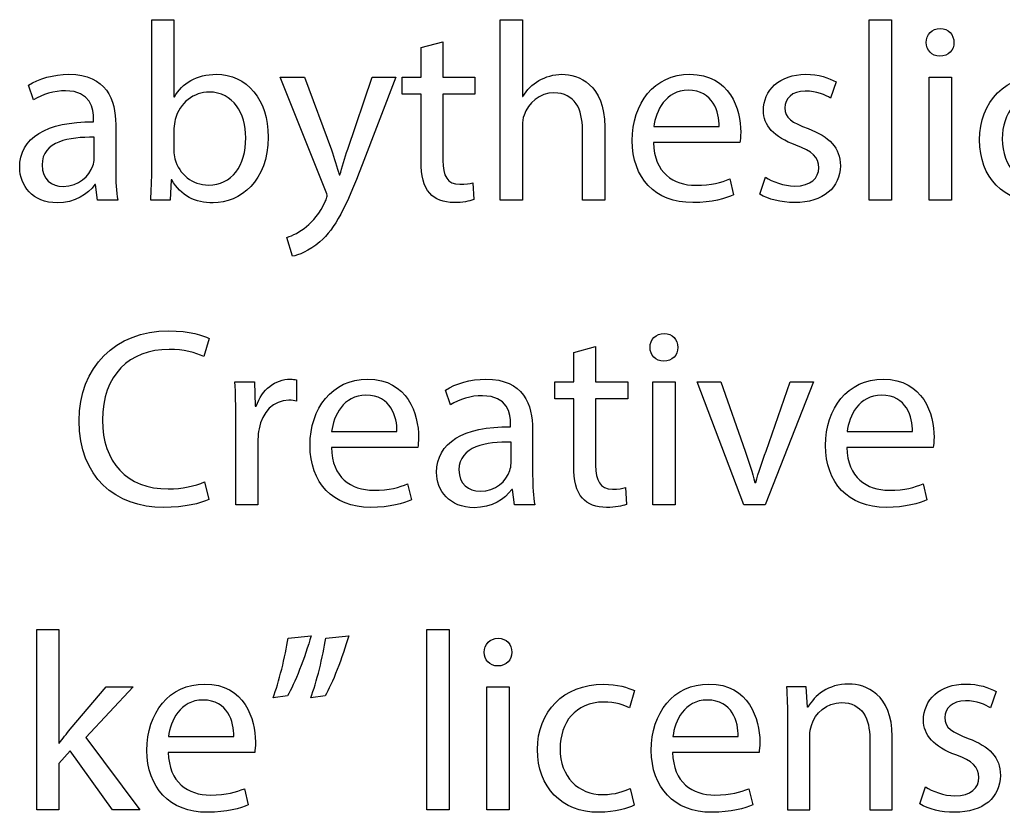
# Model space of a CAD drawing. Header units: millimetres. Extents: x -104 to 108, y -148 to 121.
# Drawn here: x -46.92 to -37.36, y -140.2 to -132.49 of the extents above; entities that cross this region are included whole.
import ezdxf

# ---------------------------------------------------------------- set-up
doc = ezdxf.new("R2010")
doc.units = ezdxf.units.MM
doc.header["$MEASUREMENT"] = 0
doc.layers.add('Capa 1', color=7, linetype='Continuous')

msp = doc.modelspace()

# ---------------------------------------------------------------- linework, layer by layer
at = {"layer": 'Capa 1', "color": 253}
for points, knots in [([(-45.4585, -134.2454), (-45.4585, -134.2454), (-45.4486, -134.0478), (-45.4486, -134.0478), (-45.4486, -134.0478), (-45.4486, -134.0478), (-45.4412, -134.0478), (-45.4412, -134.0478), (-45.4412, -134.0478), (-45.3523, -134.2058), (-45.214, -134.2725), (-45.0412, -134.2725), (-45.0412, -134.2725), (-44.7744, -134.2725), (-44.5053, -134.0601), (-44.5053, -133.6329), (-44.5053, -133.6329), (-44.5028, -133.2699), (-44.7127, -133.023), (-45.0091, -133.023), (-45.0091, -133.023), (-45.2017, -133.023), (-45.34, -133.1094), (-45.4165, -133.2428), (-45.4165, -133.2428), (-45.4165, -133.2428), (-45.4215, -133.2427), (-45.4215, -133.2427), (-45.4215, -133.2427), (-45.4215, -133.2427), (-45.4215, -132.492), (-45.4215, -132.492), (-45.4215, -132.492), (-45.4215, -132.492), (-45.6363, -132.492), (-45.6363, -132.492), (-45.6363, -132.492), (-45.6363, -132.492), (-45.6363, -133.9367), (-45.6363, -133.9367), (-45.6363, -133.9367), (-45.6363, -134.0428), (-45.6413, -134.1639), (-45.6462, -134.2454), (-45.6462, -134.2454), (-45.6462, -134.2454), (-45.4585, -134.2454), (-45.4585, -134.2454)], [0, 0, 0, 0, 0.076923, 0.076923, 0.076923, 0.076923, 0.153846, 0.153846, 0.153846, 0.153846, 0.230769, 0.230769, 0.230769, 0.230769, 0.307692, 0.307692, 0.307692, 0.307692, 0.384615, 0.384615, 0.384615, 0.384615, 0.461538, 0.461538, 0.461538, 0.461538, 0.538462, 0.538462, 0.538462, 0.538462, 0.615385, 0.615385, 0.615385, 0.615385, 0.692308, 0.692308, 0.692308, 0.692308, 0.769231, 0.769231, 0.769231, 0.769231, 0.846154, 0.846154, 0.846154, 0.846154, 1, 1, 1, 1]), ([(-42.2508, -134.2454), (-42.2508, -134.2454), (-42.0334, -134.2454), (-42.0334, -134.2454), (-42.0334, -134.2454), (-42.0334, -134.2454), (-42.0334, -133.5243), (-42.0334, -133.5243), (-42.0334, -133.5243), (-42.0334, -133.4823), (-42.031, -133.4502), (-42.0187, -133.4206), (-42.0187, -133.4206), (-41.9791, -133.302), (-41.868, -133.2032), (-41.7273, -133.2032), (-41.7273, -133.2032), (-41.5223, -133.2032), (-41.4507, -133.3662), (-41.4507, -133.5588), (-41.4507, -133.5588), (-41.4507, -133.5588), (-41.4507, -134.2454), (-41.4507, -134.2454), (-41.4507, -134.2454), (-41.4507, -134.2454), (-41.2333, -134.2454), (-41.2333, -134.2454), (-41.2333, -134.2454), (-41.2333, -134.2454), (-41.2333, -133.5342), (-41.2333, -133.5342), (-41.2333, -133.5342), (-41.2333, -133.1217), (-41.4902, -133.023), (-41.6507, -133.023), (-41.6507, -133.023), (-41.7322, -133.023), (-41.8087, -133.0477), (-41.873, -133.0847), (-41.873, -133.0847), (-41.9396, -133.1217), (-41.994, -133.1761), (-42.0285, -133.2378), (-42.0285, -133.2378), (-42.0285, -133.2378), (-42.0334, -133.2378), (-42.0334, -133.2378), (-42.0334, -133.2378), (-42.0334, -133.2378), (-42.0334, -132.492), (-42.0334, -132.492), (-42.0334, -132.492), (-42.0334, -132.492), (-42.2508, -132.492), (-42.2508, -132.492), (-42.2508, -132.492), (-42.2508, -132.492), (-42.2508, -134.2454), (-42.2508, -134.2454)], [0, 0, 0, 0, 0.0625, 0.0625, 0.0625, 0.0625, 0.125, 0.125, 0.125, 0.125, 0.1875, 0.1875, 0.1875, 0.1875, 0.25, 0.25, 0.25, 0.25, 0.3125, 0.3125, 0.3125, 0.3125, 0.375, 0.375, 0.375, 0.375, 0.4375, 0.4375, 0.4375, 0.4375, 0.5, 0.5, 0.5, 0.5, 0.5625, 0.5625, 0.5625, 0.5625, 0.625, 0.625, 0.625, 0.625, 0.6875, 0.6875, 0.6875, 0.6875, 0.75, 0.75, 0.75, 0.75, 0.8125, 0.8125, 0.8125, 0.8125, 0.875, 0.875, 0.875, 0.875, 1, 1, 1, 1]), ([(-38.6651, -134.2454), (-38.6651, -134.2454), (-38.4478, -134.2454), (-38.4478, -134.2454), (-38.4478, -134.2454), (-38.4478, -134.2454), (-38.4478, -132.492), (-38.4478, -132.492), (-38.4478, -132.492), (-38.4478, -132.492), (-38.6651, -132.492), (-38.6651, -132.492), (-38.6651, -132.492), (-38.6651, -132.492), (-38.6651, -134.2454), (-38.6651, -134.2454)], [0, 0, 0, 0, 0.2, 0.2, 0.2, 0.2, 0.4, 0.4, 0.4, 0.4, 0.6, 0.6, 0.6, 0.6, 1, 1, 1, 1]), ([(-37.9737, -132.5785), (-38.0527, -132.5785), (-38.1095, -132.6377), (-38.1095, -132.7143), (-38.1095, -132.7143), (-38.1095, -132.7884), (-38.0552, -132.8476), (-37.9786, -132.8476), (-37.9786, -132.8476), (-37.8922, -132.8476), (-37.8379, -132.7884), (-37.8403, -132.7143), (-37.8403, -132.7143), (-37.8403, -132.6377), (-37.8922, -132.5785), (-37.9737, -132.5785)], [0, 0, 0, 0, 0.2, 0.2, 0.2, 0.2, 0.4, 0.4, 0.4, 0.4, 0.6, 0.6, 0.6, 0.6, 1, 1, 1, 1]), ([(-43.0187, -132.7637), (-43.0187, -132.7637), (-43.0187, -133.0501), (-43.0187, -133.0501), (-43.0187, -133.0501), (-43.0187, -133.0501), (-43.204, -133.0501), (-43.204, -133.0501), (-43.204, -133.0501), (-43.204, -133.0501), (-43.204, -133.2156), (-43.204, -133.2156), (-43.204, -133.2156), (-43.204, -133.2156), (-43.0187, -133.2156), (-43.0187, -133.2156), (-43.0187, -133.2156), (-43.0187, -133.2156), (-43.0187, -133.8675), (-43.0187, -133.8675), (-43.0187, -133.8675), (-43.0187, -134.0083), (-42.9965, -134.1145), (-42.9348, -134.1787), (-42.9348, -134.1787), (-42.8829, -134.2379), (-42.8014, -134.27), (-42.7002, -134.27), (-42.7002, -134.27), (-42.6162, -134.27), (-42.5496, -134.2577), (-42.5076, -134.2404), (-42.5076, -134.2404), (-42.5076, -134.2404), (-42.5174, -134.0774), (-42.5174, -134.0774), (-42.5174, -134.0774), (-42.5446, -134.0848), (-42.5866, -134.0922), (-42.6434, -134.0922), (-42.6434, -134.0922), (-42.7644, -134.0922), (-42.8064, -134.0083), (-42.8064, -133.8601), (-42.8064, -133.8601), (-42.8064, -133.8601), (-42.8063, -133.2156), (-42.8063, -133.2156), (-42.8063, -133.2156), (-42.8063, -133.2156), (-42.4952, -133.2156), (-42.4952, -133.2156), (-42.4952, -133.2156), (-42.4952, -133.2156), (-42.4952, -133.0501), (-42.4952, -133.0501), (-42.4952, -133.0501), (-42.4952, -133.0501), (-42.8063, -133.0501), (-42.8063, -133.0501), (-42.8063, -133.0501), (-42.8063, -133.0501), (-42.8063, -132.7069), (-42.8063, -132.7069), (-42.8063, -132.7069), (-42.8063, -132.7069), (-43.0187, -132.7637), (-43.0187, -132.7637)], [0, 0, 0, 0, 0.055556, 0.055556, 0.055556, 0.055556, 0.111111, 0.111111, 0.111111, 0.111111, 0.166667, 0.166667, 0.166667, 0.166667, 0.222222, 0.222222, 0.222222, 0.222222, 0.277778, 0.277778, 0.277778, 0.277778, 0.333333, 0.333333, 0.333333, 0.333333, 0.388889, 0.388889, 0.388889, 0.388889, 0.444444, 0.444444, 0.444444, 0.444444, 0.5, 0.5, 0.5, 0.5, 0.555556, 0.555556, 0.555556, 0.555556, 0.611111, 0.611111, 0.611111, 0.611111, 0.666667, 0.666667, 0.666667, 0.666667, 0.722222, 0.722222, 0.722222, 0.722222, 0.777778, 0.777778, 0.777778, 0.777778, 0.833333, 0.833333, 0.833333, 0.833333, 0.888889, 0.888889, 0.888889, 0.888889, 1, 1, 1, 1]), ([(-45.9672, -134.2454), (-45.982, -134.1639), (-45.987, -134.0626), (-45.987, -133.9589), (-45.987, -133.9589), (-45.987, -133.9589), (-45.9869, -133.5119), (-45.9869, -133.5119), (-45.9869, -133.5119), (-45.9869, -133.2724), (-46.0759, -133.023), (-46.4414, -133.023), (-46.4414, -133.023), (-46.592, -133.023), (-46.7352, -133.065), (-46.834, -133.1292), (-46.834, -133.1292), (-46.834, -133.1292), (-46.7846, -133.2724), (-46.7846, -133.2724), (-46.7846, -133.2724), (-46.7006, -133.2181), (-46.5846, -133.1835), (-46.4735, -133.1835), (-46.4735, -133.1835), (-46.229, -133.1835), (-46.2018, -133.3613), (-46.2018, -133.4601), (-46.2018, -133.4601), (-46.2018, -133.4601), (-46.2018, -133.4848), (-46.2018, -133.4848), (-46.2018, -133.4848), (-46.6636, -133.4823), (-46.9204, -133.6403), (-46.9204, -133.9293), (-46.9204, -133.9293), (-46.9204, -134.1021), (-46.797, -134.2725), (-46.555, -134.2725), (-46.555, -134.2725), (-46.3846, -134.2725), (-46.2562, -134.1885), (-46.1895, -134.0947), (-46.1895, -134.0947), (-46.1895, -134.0947), (-46.1821, -134.0947), (-46.1821, -134.0947), (-46.1821, -134.0947), (-46.1821, -134.0947), (-46.1647, -134.2454), (-46.1647, -134.2454), (-46.1647, -134.2454), (-46.1647, -134.2454), (-45.9672, -134.2454), (-45.9672, -134.2454)], [0, 0, 0, 0, 0.066667, 0.066667, 0.066667, 0.066667, 0.133333, 0.133333, 0.133333, 0.133333, 0.2, 0.2, 0.2, 0.2, 0.266667, 0.266667, 0.266667, 0.266667, 0.333333, 0.333333, 0.333333, 0.333333, 0.4, 0.4, 0.4, 0.4, 0.466667, 0.466667, 0.466667, 0.466667, 0.533333, 0.533333, 0.533333, 0.533333, 0.6, 0.6, 0.6, 0.6, 0.666667, 0.666667, 0.666667, 0.666667, 0.733333, 0.733333, 0.733333, 0.733333, 0.8, 0.8, 0.8, 0.8, 0.866667, 0.866667, 0.866667, 0.866667, 1, 1, 1, 1]), ([(-44.3893, -133.0501), (-44.3893, -133.0501), (-43.9472, -134.1515), (-43.9472, -134.1515), (-43.9472, -134.1515), (-43.9373, -134.1787), (-43.9324, -134.196), (-43.9324, -134.2083), (-43.9324, -134.2083), (-43.9324, -134.2206), (-43.9398, -134.2379), (-43.9497, -134.2602), (-43.9497, -134.2602), (-43.9991, -134.3713), (-44.0732, -134.4552), (-44.1325, -134.5022), (-44.1325, -134.5022), (-44.1966, -134.5565), (-44.2683, -134.5911), (-44.3226, -134.6084), (-44.3226, -134.6084), (-44.3226, -134.6084), (-44.2682, -134.7911), (-44.2682, -134.7911), (-44.2682, -134.7911), (-44.2139, -134.7812), (-44.1078, -134.7442), (-44.0016, -134.6503), (-44.0016, -134.6503), (-43.8534, -134.5219), (-43.7472, -134.312), (-43.5916, -133.9021), (-43.5916, -133.9021), (-43.5916, -133.9021), (-43.2657, -133.0501), (-43.2657, -133.0501), (-43.2657, -133.0501), (-43.2657, -133.0501), (-43.4953, -133.0501), (-43.4953, -133.0501), (-43.4953, -133.0501), (-43.4953, -133.0501), (-43.7324, -133.7515), (-43.7324, -133.7515), (-43.7324, -133.7515), (-43.762, -133.8379), (-43.7867, -133.9293), (-43.809, -134.0009), (-43.809, -134.0009), (-43.809, -134.0009), (-43.8139, -134.0009), (-43.8139, -134.0009), (-43.8139, -134.0009), (-43.8337, -133.9293), (-43.8633, -133.8354), (-43.8904, -133.7564), (-43.8904, -133.7564), (-43.8904, -133.7564), (-44.1522, -133.0501), (-44.1522, -133.0501), (-44.1522, -133.0501), (-44.1522, -133.0501), (-44.3893, -133.0501), (-44.3893, -133.0501)], [0, 0, 0, 0, 0.058824, 0.058824, 0.058824, 0.058824, 0.117647, 0.117647, 0.117647, 0.117647, 0.176471, 0.176471, 0.176471, 0.176471, 0.235294, 0.235294, 0.235294, 0.235294, 0.294118, 0.294118, 0.294118, 0.294118, 0.352941, 0.352941, 0.352941, 0.352941, 0.411765, 0.411765, 0.411765, 0.411765, 0.470588, 0.470588, 0.470588, 0.470588, 0.529412, 0.529412, 0.529412, 0.529412, 0.588235, 0.588235, 0.588235, 0.588235, 0.647059, 0.647059, 0.647059, 0.647059, 0.705882, 0.705882, 0.705882, 0.705882, 0.764706, 0.764706, 0.764706, 0.764706, 0.823529, 0.823529, 0.823529, 0.823529, 0.882353, 0.882353, 0.882353, 0.882353, 1, 1, 1, 1]), ([(-39.9197, -133.6872), (-39.9172, -133.665), (-39.9123, -133.6305), (-39.9123, -133.586), (-39.9123, -133.586), (-39.9123, -133.3662), (-40.016, -133.023), (-40.4062, -133.023), (-40.4062, -133.023), (-40.7543, -133.023), (-40.9668, -133.307), (-40.9668, -133.6675), (-40.9668, -133.6675), (-40.9667, -134.028), (-40.747, -134.27), (-40.379, -134.27), (-40.379, -134.27), (-40.1889, -134.27), (-40.058, -134.2305), (-39.9814, -134.196), (-39.9814, -134.196), (-39.9814, -134.196), (-40.0184, -134.0404), (-40.0184, -134.0404), (-40.0184, -134.0404), (-40.1, -134.075), (-40.1938, -134.1021), (-40.3494, -134.1021), (-40.3494, -134.1021), (-40.5667, -134.1021), (-40.7544, -133.9811), (-40.7593, -133.6873), (-40.7593, -133.6873), (-40.7593, -133.6873), (-39.9197, -133.6872), (-39.9197, -133.6872)], [0, 0, 0, 0, 0.1, 0.1, 0.1, 0.1, 0.2, 0.2, 0.2, 0.2, 0.3, 0.3, 0.3, 0.3, 0.4, 0.4, 0.4, 0.4, 0.5, 0.5, 0.5, 0.5, 0.6, 0.6, 0.6, 0.6, 0.7, 0.7, 0.7, 0.7, 0.8, 0.8, 0.8, 0.8, 1, 1, 1, 1]), ([(-39.7269, -134.1885), (-39.643, -134.2379), (-39.522, -134.27), (-39.3911, -134.27), (-39.3911, -134.27), (-39.1071, -134.27), (-38.9442, -134.1219), (-38.9442, -133.912), (-38.9442, -133.912), (-38.9442, -133.7342), (-39.0503, -133.6305), (-39.2578, -133.5514), (-39.2578, -133.5514), (-39.4133, -133.4922), (-39.485, -133.4477), (-39.485, -133.3489), (-39.485, -133.3489), (-39.4849, -133.26), (-39.4134, -133.186), (-39.2849, -133.186), (-39.2849, -133.186), (-39.1738, -133.186), (-39.0874, -133.2255), (-39.0405, -133.2551), (-39.0405, -133.2551), (-39.0405, -133.2551), (-38.9861, -133.0971), (-38.9861, -133.0971), (-38.9861, -133.0971), (-39.0528, -133.0575), (-39.159, -133.023), (-39.28, -133.023), (-39.28, -133.023), (-39.5368, -133.023), (-39.6924, -133.181), (-39.6924, -133.3736), (-39.6924, -133.3736), (-39.6924, -133.5169), (-39.5912, -133.6354), (-39.3763, -133.712), (-39.3763, -133.712), (-39.2158, -133.7712), (-39.1541, -133.828), (-39.1541, -133.9317), (-39.1541, -133.9317), (-39.1541, -134.0305), (-39.2281, -134.1095), (-39.3862, -134.1095), (-39.3862, -134.1095), (-39.4948, -134.1095), (-39.6084, -134.0651), (-39.6726, -134.0231), (-39.6726, -134.0231), (-39.6726, -134.0231), (-39.7269, -134.1885), (-39.7269, -134.1885)], [0, 0, 0, 0, 0.066667, 0.066667, 0.066667, 0.066667, 0.133333, 0.133333, 0.133333, 0.133333, 0.2, 0.2, 0.2, 0.2, 0.266667, 0.266667, 0.266667, 0.266667, 0.333333, 0.333333, 0.333333, 0.333333, 0.4, 0.4, 0.4, 0.4, 0.466667, 0.466667, 0.466667, 0.466667, 0.533333, 0.533333, 0.533333, 0.533333, 0.6, 0.6, 0.6, 0.6, 0.666667, 0.666667, 0.666667, 0.666667, 0.733333, 0.733333, 0.733333, 0.733333, 0.8, 0.8, 0.8, 0.8, 0.866667, 0.866667, 0.866667, 0.866667, 1, 1, 1, 1]), ([(-37.865, -134.2454), (-37.865, -134.2454), (-37.865, -133.0501), (-37.865, -133.0501), (-37.865, -133.0501), (-37.865, -133.0501), (-38.0823, -133.0501), (-38.0823, -133.0501), (-38.0823, -133.0501), (-38.0823, -133.0501), (-38.0823, -134.2454), (-38.0823, -134.2454), (-38.0823, -134.2454), (-38.0823, -134.2454), (-37.865, -134.2454), (-37.865, -134.2454)], [0, 0, 0, 0, 0.2, 0.2, 0.2, 0.2, 0.4, 0.4, 0.4, 0.4, 0.6, 0.6, 0.6, 0.6, 1, 1, 1, 1]), ([(-36.6897, -134.0379), (-36.7514, -134.0651), (-36.8329, -134.0972), (-36.9564, -134.0972), (-36.9564, -134.0972), (-37.1934, -134.0972), (-37.3713, -133.9268), (-37.3713, -133.6502), (-37.3713, -133.6502), (-37.3712, -133.4008), (-37.2231, -133.1983), (-36.949, -133.1983), (-36.949, -133.1983), (-36.8304, -133.1983), (-36.749, -133.2255), (-36.6971, -133.2551), (-36.6971, -133.2551), (-36.6971, -133.2551), (-36.6477, -133.0872), (-36.6477, -133.0872), (-36.6477, -133.0872), (-36.707, -133.0575), (-36.8206, -133.0254), (-36.949, -133.0254), (-36.949, -133.0254), (-37.3391, -133.0254), (-37.591, -133.2921), (-37.591, -133.6601), (-37.591, -133.6601), (-37.591, -134.0256), (-37.3564, -134.27), (-36.9959, -134.27), (-36.9959, -134.27), (-36.8354, -134.27), (-36.7094, -134.2305), (-36.6526, -134.2009), (-36.6526, -134.2009), (-36.6526, -134.2009), (-36.6897, -134.0379), (-36.6897, -134.0379)], [0, 0, 0, 0, 0.090909, 0.090909, 0.090909, 0.090909, 0.181818, 0.181818, 0.181818, 0.181818, 0.272727, 0.272727, 0.272727, 0.272727, 0.363636, 0.363636, 0.363636, 0.363636, 0.454545, 0.454545, 0.454545, 0.454545, 0.545455, 0.545455, 0.545455, 0.545455, 0.636364, 0.636364, 0.636364, 0.636364, 0.727273, 0.727273, 0.727273, 0.727273, 0.818182, 0.818182, 0.818182, 0.818182, 1, 1, 1, 1]), ([(-45.4215, -133.5514), (-45.4215, -133.5169), (-45.4141, -133.4872), (-45.4091, -133.4625), (-45.4091, -133.4625), (-45.3646, -133.2971), (-45.2264, -133.1958), (-45.0782, -133.1958), (-45.0782, -133.1958), (-44.8461, -133.1958), (-44.7226, -133.4008), (-44.7226, -133.6403), (-44.7226, -133.6403), (-44.7226, -133.9144), (-44.8584, -134.0996), (-45.0856, -134.0996), (-45.0856, -134.0996), (-45.2437, -134.0996), (-45.3696, -133.9959), (-45.4116, -133.8453), (-45.4116, -133.8453), (-45.4165, -133.8206), (-45.4215, -133.7934), (-45.4215, -133.7663), (-45.4215, -133.7663), (-45.4215, -133.7663), (-45.4215, -133.5514), (-45.4215, -133.5514)], [0, 0, 0, 0, 0.125, 0.125, 0.125, 0.125, 0.25, 0.25, 0.25, 0.25, 0.375, 0.375, 0.375, 0.375, 0.5, 0.5, 0.5, 0.5, 0.625, 0.625, 0.625, 0.625, 0.75, 0.75, 0.75, 0.75, 1, 1, 1, 1]), ([(-40.7568, -133.5317), (-40.7395, -133.381), (-40.6432, -133.1786), (-40.4235, -133.1786), (-40.4235, -133.1786), (-40.179, -133.1786), (-40.1197, -133.3934), (-40.1222, -133.5317), (-40.1222, -133.5317), (-40.1222, -133.5317), (-40.7568, -133.5317), (-40.7568, -133.5317)], [0, 0, 0, 0, 0.25, 0.25, 0.25, 0.25, 0.5, 0.5, 0.5, 0.5, 1, 1, 1, 1]), ([(-46.1968, -133.8428), (-46.1968, -133.865), (-46.2018, -133.8898), (-46.2092, -133.912), (-46.2092, -133.912), (-46.2438, -134.0132), (-46.3426, -134.112), (-46.4982, -134.112), (-46.4982, -134.112), (-46.6092, -134.112), (-46.7031, -134.0453), (-46.7031, -133.9046), (-46.7031, -133.9046), (-46.7031, -133.6724), (-46.434, -133.6305), (-46.1969, -133.6354), (-46.1969, -133.6354), (-46.1969, -133.6354), (-46.1968, -133.8428), (-46.1968, -133.8428)], [0, 0, 0, 0, 0.166667, 0.166667, 0.166667, 0.166667, 0.333333, 0.333333, 0.333333, 0.333333, 0.5, 0.5, 0.5, 0.5, 0.666667, 0.666667, 0.666667, 0.666667, 1, 1, 1, 1]), ([(-45.1252, -136.984), (-45.2116, -137.026), (-45.345, -137.0531), (-45.4759, -137.0531), (-45.4759, -137.0531), (-45.8808, -137.0531), (-46.1155, -136.7914), (-46.1155, -136.3839), (-46.1155, -136.3839), (-46.1154, -135.9468), (-45.8562, -135.6974), (-45.466, -135.6974), (-45.466, -135.6974), (-45.3277, -135.6974), (-45.2116, -135.727), (-45.1302, -135.7665), (-45.1302, -135.7665), (-45.1302, -135.7665), (-45.0783, -135.5912), (-45.0783, -135.5912), (-45.0783, -135.5912), (-45.1351, -135.5616), (-45.266, -135.5171), (-45.4734, -135.5171), (-45.4734, -135.5171), (-45.9895, -135.5171), (-46.3426, -135.8703), (-46.3426, -136.3913), (-46.3426, -136.3913), (-46.3426, -136.9371), (-45.9895, -137.2334), (-45.5203, -137.2334), (-45.5203, -137.2334), (-45.3178, -137.2334), (-45.1598, -137.1939), (-45.0808, -137.1544), (-45.0808, -137.1544), (-45.0808, -137.1544), (-45.1252, -136.984), (-45.1252, -136.984)], [0, 0, 0, 0, 0.090909, 0.090909, 0.090909, 0.090909, 0.181818, 0.181818, 0.181818, 0.181818, 0.272727, 0.272727, 0.272727, 0.272727, 0.363636, 0.363636, 0.363636, 0.363636, 0.454545, 0.454545, 0.454545, 0.454545, 0.545455, 0.545455, 0.545455, 0.545455, 0.636364, 0.636364, 0.636364, 0.636364, 0.727273, 0.727273, 0.727273, 0.727273, 0.818182, 0.818182, 0.818182, 0.818182, 1, 1, 1, 1]), ([(-40.6579, -135.5418), (-40.7369, -135.5418), (-40.7937, -135.6011), (-40.7937, -135.6776), (-40.7937, -135.6776), (-40.7937, -135.7517), (-40.7394, -135.811), (-40.6628, -135.811), (-40.6628, -135.811), (-40.5764, -135.811), (-40.5221, -135.7517), (-40.5246, -135.6776), (-40.5246, -135.6776), (-40.5246, -135.6011), (-40.5764, -135.5418), (-40.6579, -135.5418)], [0, 0, 0, 0, 0.2, 0.2, 0.2, 0.2, 0.4, 0.4, 0.4, 0.4, 0.6, 0.6, 0.6, 0.6, 1, 1, 1, 1]), ([(-41.5347, -135.727), (-41.5347, -135.727), (-41.5347, -136.0135), (-41.5347, -136.0135), (-41.5347, -136.0135), (-41.5347, -136.0135), (-41.7199, -136.0135), (-41.7199, -136.0135), (-41.7199, -136.0135), (-41.7199, -136.0135), (-41.7199, -136.1789), (-41.7199, -136.1789), (-41.7199, -136.1789), (-41.7199, -136.1789), (-41.5347, -136.1789), (-41.5347, -136.1789), (-41.5347, -136.1789), (-41.5347, -136.1789), (-41.5347, -136.8309), (-41.5347, -136.8309), (-41.5347, -136.8309), (-41.5347, -136.9716), (-41.5125, -137.0778), (-41.4508, -137.142), (-41.4508, -137.142), (-41.3989, -137.2013), (-41.3174, -137.2334), (-41.2162, -137.2334), (-41.2162, -137.2334), (-41.1322, -137.2334), (-41.0655, -137.221), (-41.0236, -137.2038), (-41.0236, -137.2038), (-41.0236, -137.2038), (-41.0334, -137.0408), (-41.0334, -137.0408), (-41.0334, -137.0408), (-41.0606, -137.0482), (-41.1026, -137.0556), (-41.1594, -137.0556), (-41.1594, -137.0556), (-41.2804, -137.0556), (-41.3224, -136.9716), (-41.3224, -136.8235), (-41.3224, -136.8235), (-41.3224, -136.8235), (-41.3223, -136.1789), (-41.3223, -136.1789), (-41.3223, -136.1789), (-41.3223, -136.1789), (-41.0112, -136.1789), (-41.0112, -136.1789), (-41.0112, -136.1789), (-41.0112, -136.1789), (-41.0112, -136.0135), (-41.0112, -136.0135), (-41.0112, -136.0135), (-41.0112, -136.0135), (-41.3223, -136.0135), (-41.3223, -136.0135), (-41.3223, -136.0135), (-41.3223, -136.0135), (-41.3223, -135.6702), (-41.3223, -135.6702), (-41.3223, -135.6702), (-41.3223, -135.6702), (-41.5347, -135.727), (-41.5347, -135.727)], [0, 0, 0, 0, 0.055556, 0.055556, 0.055556, 0.055556, 0.111111, 0.111111, 0.111111, 0.111111, 0.166667, 0.166667, 0.166667, 0.166667, 0.222222, 0.222222, 0.222222, 0.222222, 0.277778, 0.277778, 0.277778, 0.277778, 0.333333, 0.333333, 0.333333, 0.333333, 0.388889, 0.388889, 0.388889, 0.388889, 0.444444, 0.444444, 0.444444, 0.444444, 0.5, 0.5, 0.5, 0.5, 0.555556, 0.555556, 0.555556, 0.555556, 0.611111, 0.611111, 0.611111, 0.611111, 0.666667, 0.666667, 0.666667, 0.666667, 0.722222, 0.722222, 0.722222, 0.722222, 0.777778, 0.777778, 0.777778, 0.777778, 0.833333, 0.833333, 0.833333, 0.833333, 0.888889, 0.888889, 0.888889, 0.888889, 1, 1, 1, 1]), ([(-44.8189, -137.2087), (-44.8189, -137.2087), (-44.6041, -137.2087), (-44.6041, -137.2087), (-44.6041, -137.2087), (-44.6041, -137.2087), (-44.6041, -136.5716), (-44.6041, -136.5716), (-44.6041, -136.5716), (-44.6041, -136.5345), (-44.5992, -136.5), (-44.5942, -136.4703), (-44.5942, -136.4703), (-44.5646, -136.3073), (-44.4559, -136.1913), (-44.3028, -136.1913), (-44.3028, -136.1913), (-44.2732, -136.1913), (-44.251, -136.1937), (-44.2288, -136.1987), (-44.2288, -136.1987), (-44.2288, -136.1987), (-44.2287, -135.9937), (-44.2287, -135.9937), (-44.2287, -135.9937), (-44.2485, -135.9888), (-44.2658, -135.9863), (-44.2905, -135.9863), (-44.2905, -135.9863), (-44.4362, -135.9863), (-44.5671, -136.0876), (-44.6214, -136.2481), (-44.6214, -136.2481), (-44.6214, -136.2481), (-44.6313, -136.2481), (-44.6313, -136.2481), (-44.6313, -136.2481), (-44.6313, -136.2481), (-44.6387, -136.0135), (-44.6387, -136.0135), (-44.6387, -136.0135), (-44.6387, -136.0135), (-44.8288, -136.0135), (-44.8288, -136.0135), (-44.8288, -136.0135), (-44.8214, -136.1246), (-44.819, -136.2456), (-44.819, -136.3864), (-44.819, -136.3864), (-44.819, -136.3864), (-44.8189, -137.2087), (-44.8189, -137.2087)], [0, 0, 0, 0, 0.071429, 0.071429, 0.071429, 0.071429, 0.142857, 0.142857, 0.142857, 0.142857, 0.214286, 0.214286, 0.214286, 0.214286, 0.285714, 0.285714, 0.285714, 0.285714, 0.357143, 0.357143, 0.357143, 0.357143, 0.428571, 0.428571, 0.428571, 0.428571, 0.5, 0.5, 0.5, 0.5, 0.571429, 0.571429, 0.571429, 0.571429, 0.642857, 0.642857, 0.642857, 0.642857, 0.714286, 0.714286, 0.714286, 0.714286, 0.785714, 0.785714, 0.785714, 0.785714, 0.857143, 0.857143, 0.857143, 0.857143, 1, 1, 1, 1]), ([(-43.0509, -136.6506), (-43.0484, -136.6284), (-43.0435, -136.5938), (-43.0435, -136.5493), (-43.0435, -136.5493), (-43.0435, -136.3296), (-43.1473, -135.9863), (-43.5374, -135.9863), (-43.5374, -135.9863), (-43.8856, -135.9863), (-44.098, -136.2703), (-44.098, -136.6308), (-44.098, -136.6308), (-44.098, -136.9914), (-43.8782, -137.2334), (-43.5103, -137.2334), (-43.5103, -137.2334), (-43.3201, -137.2334), (-43.1892, -137.1939), (-43.1127, -137.1593), (-43.1127, -137.1593), (-43.1127, -137.1593), (-43.1497, -137.0037), (-43.1497, -137.0037), (-43.1497, -137.0037), (-43.2312, -137.0383), (-43.3251, -137.0655), (-43.4806, -137.0655), (-43.4806, -137.0655), (-43.6979, -137.0655), (-43.8856, -136.9445), (-43.8906, -136.6506), (-43.8906, -136.6506), (-43.8906, -136.6506), (-43.0509, -136.6506), (-43.0509, -136.6506)], [0, 0, 0, 0, 0.1, 0.1, 0.1, 0.1, 0.2, 0.2, 0.2, 0.2, 0.3, 0.3, 0.3, 0.3, 0.4, 0.4, 0.4, 0.4, 0.5, 0.5, 0.5, 0.5, 0.6, 0.6, 0.6, 0.6, 0.7, 0.7, 0.7, 0.7, 0.8, 0.8, 0.8, 0.8, 1, 1, 1, 1]), ([(-41.9149, -137.2087), (-41.9297, -137.1272), (-41.9346, -137.026), (-41.9346, -136.9222), (-41.9346, -136.9222), (-41.9346, -136.9222), (-41.9346, -136.4753), (-41.9346, -136.4753), (-41.9346, -136.4753), (-41.9346, -136.2357), (-42.0235, -135.9863), (-42.389, -135.9863), (-42.389, -135.9863), (-42.5396, -135.9863), (-42.6829, -136.0283), (-42.7817, -136.0925), (-42.7817, -136.0925), (-42.7817, -136.0925), (-42.7323, -136.2357), (-42.7323, -136.2357), (-42.7323, -136.2357), (-42.6483, -136.1814), (-42.5323, -136.1468), (-42.4211, -136.1468), (-42.4211, -136.1468), (-42.1767, -136.1468), (-42.1495, -136.3246), (-42.1495, -136.4234), (-42.1495, -136.4234), (-42.1495, -136.4234), (-42.1495, -136.4481), (-42.1495, -136.4481), (-42.1495, -136.4481), (-42.6112, -136.4456), (-42.8681, -136.6037), (-42.8681, -136.8926), (-42.8681, -136.8926), (-42.8681, -137.0655), (-42.7446, -137.2359), (-42.5026, -137.2359), (-42.5026, -137.2359), (-42.3322, -137.2359), (-42.2038, -137.1519), (-42.1371, -137.0581), (-42.1371, -137.0581), (-42.1371, -137.0581), (-42.1297, -137.0581), (-42.1297, -137.0581), (-42.1297, -137.0581), (-42.1297, -137.0581), (-42.1124, -137.2087), (-42.1124, -137.2087), (-42.1124, -137.2087), (-42.1124, -137.2087), (-41.9149, -137.2087), (-41.9149, -137.2087)], [0, 0, 0, 0, 0.066667, 0.066667, 0.066667, 0.066667, 0.133333, 0.133333, 0.133333, 0.133333, 0.2, 0.2, 0.2, 0.2, 0.266667, 0.266667, 0.266667, 0.266667, 0.333333, 0.333333, 0.333333, 0.333333, 0.4, 0.4, 0.4, 0.4, 0.466667, 0.466667, 0.466667, 0.466667, 0.533333, 0.533333, 0.533333, 0.533333, 0.6, 0.6, 0.6, 0.6, 0.666667, 0.666667, 0.666667, 0.666667, 0.733333, 0.733333, 0.733333, 0.733333, 0.8, 0.8, 0.8, 0.8, 0.866667, 0.866667, 0.866667, 0.866667, 1, 1, 1, 1]), ([(-40.5492, -137.2087), (-40.5492, -137.2087), (-40.5492, -136.0135), (-40.5492, -136.0135), (-40.5492, -136.0135), (-40.5492, -136.0135), (-40.7666, -136.0135), (-40.7666, -136.0135), (-40.7666, -136.0135), (-40.7666, -136.0135), (-40.7666, -137.2087), (-40.7666, -137.2087), (-40.7666, -137.2087), (-40.7666, -137.2087), (-40.5492, -137.2087), (-40.5492, -137.2087)], [0, 0, 0, 0, 0.2, 0.2, 0.2, 0.2, 0.4, 0.4, 0.4, 0.4, 0.6, 0.6, 0.6, 0.6, 1, 1, 1, 1]), ([(-40.3369, -136.0135), (-40.3369, -136.0135), (-39.8826, -137.2087), (-39.8826, -137.2087), (-39.8826, -137.2087), (-39.8826, -137.2087), (-39.6751, -137.2087), (-39.6751, -137.2087), (-39.6751, -137.2087), (-39.6751, -137.2087), (-39.2059, -136.0135), (-39.2059, -136.0135), (-39.2059, -136.0135), (-39.2059, -136.0135), (-39.4332, -136.0135), (-39.4332, -136.0135), (-39.4332, -136.0135), (-39.4332, -136.0135), (-39.6653, -136.6852), (-39.6653, -136.6852), (-39.6653, -136.6852), (-39.7048, -136.7938), (-39.7394, -136.8926), (-39.7665, -136.9914), (-39.7665, -136.9914), (-39.7665, -136.9914), (-39.7739, -136.9914), (-39.7739, -136.9914), (-39.7739, -136.9914), (-39.7986, -136.8926), (-39.8307, -136.7938), (-39.8703, -136.6852), (-39.8703, -136.6852), (-39.8703, -136.6852), (-40.1048, -136.0135), (-40.1048, -136.0135), (-40.1048, -136.0135), (-40.1048, -136.0135), (-40.3369, -136.0135), (-40.3369, -136.0135)], [0, 0, 0, 0, 0.090909, 0.090909, 0.090909, 0.090909, 0.181818, 0.181818, 0.181818, 0.181818, 0.272727, 0.272727, 0.272727, 0.272727, 0.363636, 0.363636, 0.363636, 0.363636, 0.454545, 0.454545, 0.454545, 0.454545, 0.545455, 0.545455, 0.545455, 0.545455, 0.636364, 0.636364, 0.636364, 0.636364, 0.727273, 0.727273, 0.727273, 0.727273, 0.818182, 0.818182, 0.818182, 0.818182, 1, 1, 1, 1]), ([(-38.0405, -136.6506), (-38.038, -136.6284), (-38.0331, -136.5938), (-38.0331, -136.5493), (-38.0331, -136.5493), (-38.0331, -136.3296), (-38.1368, -135.9863), (-38.527, -135.9863), (-38.527, -135.9863), (-38.8751, -135.9863), (-39.0875, -136.2703), (-39.0875, -136.6308), (-39.0875, -136.6308), (-39.0875, -136.9914), (-38.8678, -137.2334), (-38.4998, -137.2334), (-38.4998, -137.2334), (-38.3096, -137.2334), (-38.1788, -137.1939), (-38.1022, -137.1593), (-38.1022, -137.1593), (-38.1022, -137.1593), (-38.1392, -137.0037), (-38.1392, -137.0037), (-38.1392, -137.0037), (-38.2207, -137.0383), (-38.3146, -137.0655), (-38.4702, -137.0655), (-38.4702, -137.0655), (-38.6875, -137.0655), (-38.8752, -136.9445), (-38.8801, -136.6506), (-38.8801, -136.6506), (-38.8801, -136.6506), (-38.0405, -136.6506), (-38.0405, -136.6506)], [0, 0, 0, 0, 0.1, 0.1, 0.1, 0.1, 0.2, 0.2, 0.2, 0.2, 0.3, 0.3, 0.3, 0.3, 0.4, 0.4, 0.4, 0.4, 0.5, 0.5, 0.5, 0.5, 0.6, 0.6, 0.6, 0.6, 0.7, 0.7, 0.7, 0.7, 0.8, 0.8, 0.8, 0.8, 1, 1, 1, 1]), ([(-43.8881, -136.495), (-43.8708, -136.3444), (-43.7745, -136.1419), (-43.5547, -136.1419), (-43.5547, -136.1419), (-43.3102, -136.1419), (-43.251, -136.3567), (-43.2534, -136.495), (-43.2534, -136.495), (-43.2534, -136.495), (-43.8881, -136.495), (-43.8881, -136.495)], [0, 0, 0, 0, 0.25, 0.25, 0.25, 0.25, 0.5, 0.5, 0.5, 0.5, 1, 1, 1, 1]), ([(-38.8776, -136.495), (-38.8603, -136.3444), (-38.764, -136.1419), (-38.5443, -136.1419), (-38.5443, -136.1419), (-38.2998, -136.1419), (-38.2405, -136.3567), (-38.243, -136.495), (-38.243, -136.495), (-38.243, -136.495), (-38.8776, -136.495), (-38.8776, -136.495)], [0, 0, 0, 0, 0.25, 0.25, 0.25, 0.25, 0.5, 0.5, 0.5, 0.5, 1, 1, 1, 1]), ([(-42.1445, -136.8062), (-42.1445, -136.8284), (-42.1495, -136.8531), (-42.1569, -136.8753), (-42.1569, -136.8753), (-42.1914, -136.9766), (-42.2902, -137.0753), (-42.4458, -137.0753), (-42.4458, -137.0753), (-42.5569, -137.0753), (-42.6508, -137.0087), (-42.6508, -136.8679), (-42.6508, -136.8679), (-42.6508, -136.6358), (-42.3816, -136.5938), (-42.1445, -136.5987), (-42.1445, -136.5987), (-42.1445, -136.5987), (-42.1445, -136.8062), (-42.1445, -136.8062)], [0, 0, 0, 0, 0.166667, 0.166667, 0.166667, 0.166667, 0.333333, 0.333333, 0.333333, 0.333333, 0.5, 0.5, 0.5, 0.5, 0.666667, 0.666667, 0.666667, 0.666667, 1, 1, 1, 1]), ([(-46.5401, -138.4187), (-46.5401, -138.4187), (-46.755, -138.4187), (-46.755, -138.4187), (-46.755, -138.4187), (-46.755, -138.4187), (-46.755, -140.172), (-46.755, -140.172), (-46.755, -140.172), (-46.755, -140.172), (-46.5401, -140.172), (-46.5401, -140.172), (-46.5401, -140.172), (-46.5401, -140.172), (-46.5401, -139.7226), (-46.5401, -139.7226), (-46.5401, -139.7226), (-46.5401, -139.7226), (-46.429, -139.5991), (-46.429, -139.5991), (-46.429, -139.5991), (-46.429, -139.5991), (-46.0166, -140.172), (-46.0166, -140.172), (-46.0166, -140.172), (-46.0166, -140.172), (-45.7524, -140.172), (-45.7524, -140.172), (-45.7524, -140.172), (-45.7524, -140.172), (-46.2784, -139.4682), (-46.2784, -139.4682), (-46.2784, -139.4682), (-46.2784, -139.4682), (-45.8166, -138.9768), (-45.8166, -138.9768), (-45.8166, -138.9768), (-45.8166, -138.9768), (-46.0784, -138.9768), (-46.0784, -138.9768), (-46.0784, -138.9768), (-46.0784, -138.9768), (-46.429, -139.3892), (-46.429, -139.3892), (-46.429, -139.3892), (-46.4636, -139.4312), (-46.5056, -139.483), (-46.5352, -139.525), (-46.5352, -139.525), (-46.5352, -139.525), (-46.5401, -139.525), (-46.5401, -139.525), (-46.5401, -139.525), (-46.5401, -139.525), (-46.5401, -138.4187), (-46.5401, -138.4187)], [0, 0, 0, 0, 0.066667, 0.066667, 0.066667, 0.066667, 0.133333, 0.133333, 0.133333, 0.133333, 0.2, 0.2, 0.2, 0.2, 0.266667, 0.266667, 0.266667, 0.266667, 0.333333, 0.333333, 0.333333, 0.333333, 0.4, 0.4, 0.4, 0.4, 0.466667, 0.466667, 0.466667, 0.466667, 0.533333, 0.533333, 0.533333, 0.533333, 0.6, 0.6, 0.6, 0.6, 0.666667, 0.666667, 0.666667, 0.666667, 0.733333, 0.733333, 0.733333, 0.733333, 0.8, 0.8, 0.8, 0.8, 0.866667, 0.866667, 0.866667, 0.866667, 1, 1, 1, 1]), ([(-42.962, -140.172), (-42.962, -140.172), (-42.7447, -140.172), (-42.7447, -140.172), (-42.7447, -140.172), (-42.7447, -140.172), (-42.7447, -138.4187), (-42.7447, -138.4187), (-42.7447, -138.4187), (-42.7447, -138.4187), (-42.962, -138.4187), (-42.962, -138.4187), (-42.962, -138.4187), (-42.962, -138.4187), (-42.962, -140.172), (-42.962, -140.172)], [0, 0, 0, 0, 0.2, 0.2, 0.2, 0.2, 0.4, 0.4, 0.4, 0.4, 0.6, 0.6, 0.6, 0.6, 1, 1, 1, 1]), ([(-44.3103, -138.5027), (-44.3375, -138.6805), (-44.4042, -138.9373), (-44.4561, -139.083), (-44.4561, -139.083), (-44.4561, -139.083), (-44.3178, -139.0657), (-44.3178, -139.0657), (-44.3178, -139.0657), (-44.2511, -138.9521), (-44.1449, -138.6879), (-44.0881, -138.4804), (-44.0881, -138.4804), (-44.0881, -138.4804), (-44.3103, -138.5027), (-44.3103, -138.5027)], [0, 0, 0, 0, 0.2, 0.2, 0.2, 0.2, 0.4, 0.4, 0.4, 0.4, 0.6, 0.6, 0.6, 0.6, 1, 1, 1, 1]), ([(-43.9449, -138.5027), (-43.9721, -138.6805), (-44.0363, -138.9373), (-44.0906, -139.083), (-44.0906, -139.083), (-44.0906, -139.083), (-43.9523, -139.0657), (-43.9523, -139.0657), (-43.9523, -139.0657), (-43.8856, -138.9521), (-43.7795, -138.6879), (-43.7227, -138.4804), (-43.7227, -138.4804), (-43.7227, -138.4804), (-43.9449, -138.5027), (-43.9449, -138.5027)], [0, 0, 0, 0, 0.2, 0.2, 0.2, 0.2, 0.4, 0.4, 0.4, 0.4, 0.6, 0.6, 0.6, 0.6, 1, 1, 1, 1]), ([(-42.2705, -138.5051), (-42.3494, -138.5051), (-42.4063, -138.5644), (-42.4063, -138.641), (-42.4063, -138.641), (-42.4062, -138.715), (-42.352, -138.7743), (-42.2754, -138.7743), (-42.2754, -138.7743), (-42.189, -138.7743), (-42.1346, -138.715), (-42.1371, -138.641), (-42.1371, -138.641), (-42.1371, -138.5644), (-42.189, -138.5051), (-42.2705, -138.5051)], [0, 0, 0, 0, 0.2, 0.2, 0.2, 0.2, 0.4, 0.4, 0.4, 0.4, 0.6, 0.6, 0.6, 0.6, 1, 1, 1, 1]), ([(-44.6363, -139.6139), (-44.6338, -139.5917), (-44.6289, -139.5571), (-44.6289, -139.5127), (-44.6289, -139.5127), (-44.6289, -139.2929), (-44.7326, -138.9496), (-45.1228, -138.9496), (-45.1228, -138.9496), (-45.471, -138.9496), (-45.6834, -139.2336), (-45.6834, -139.5942), (-45.6834, -139.5942), (-45.6833, -139.9547), (-45.4636, -140.1967), (-45.0956, -140.1967), (-45.0956, -140.1967), (-44.9055, -140.1967), (-44.7746, -140.1572), (-44.6981, -140.1226), (-44.6981, -140.1226), (-44.6981, -140.1226), (-44.7351, -139.967), (-44.7351, -139.967), (-44.7351, -139.967), (-44.8166, -140.0016), (-44.9104, -140.0288), (-45.066, -140.0288), (-45.066, -140.0288), (-45.2833, -140.0288), (-45.471, -139.9078), (-45.4759, -139.6139), (-45.4759, -139.6139), (-45.4759, -139.6139), (-44.6363, -139.6139), (-44.6363, -139.6139)], [0, 0, 0, 0, 0.1, 0.1, 0.1, 0.1, 0.2, 0.2, 0.2, 0.2, 0.3, 0.3, 0.3, 0.3, 0.4, 0.4, 0.4, 0.4, 0.5, 0.5, 0.5, 0.5, 0.6, 0.6, 0.6, 0.6, 0.7, 0.7, 0.7, 0.7, 0.8, 0.8, 0.8, 0.8, 1, 1, 1, 1]), ([(-42.1618, -140.172), (-42.1618, -140.172), (-42.1618, -138.9768), (-42.1618, -138.9768), (-42.1618, -138.9768), (-42.1618, -138.9768), (-42.3791, -138.9768), (-42.3791, -138.9768), (-42.3791, -138.9768), (-42.3791, -138.9768), (-42.3791, -140.172), (-42.3791, -140.172), (-42.3791, -140.172), (-42.3791, -140.172), (-42.1618, -140.172), (-42.1618, -140.172)], [0, 0, 0, 0, 0.2, 0.2, 0.2, 0.2, 0.4, 0.4, 0.4, 0.4, 0.6, 0.6, 0.6, 0.6, 1, 1, 1, 1]), ([(-40.9864, -139.9646), (-41.0482, -139.9917), (-41.1297, -140.0238), (-41.2531, -140.0238), (-41.2531, -140.0238), (-41.4902, -140.0238), (-41.668, -139.8535), (-41.668, -139.5769), (-41.668, -139.5769), (-41.668, -139.3275), (-41.5198, -139.125), (-41.2457, -139.125), (-41.2457, -139.125), (-41.1272, -139.125), (-41.0457, -139.1521), (-40.9939, -139.1818), (-40.9939, -139.1818), (-40.9939, -139.1818), (-40.9445, -139.0138), (-40.9445, -139.0138), (-40.9445, -139.0138), (-41.0037, -138.9842), (-41.1173, -138.9521), (-41.2457, -138.9521), (-41.2457, -138.9521), (-41.6359, -138.9521), (-41.8878, -139.2188), (-41.8878, -139.5868), (-41.8878, -139.5868), (-41.8878, -139.9522), (-41.6532, -140.1967), (-41.2927, -140.1967), (-41.2927, -140.1967), (-41.1321, -140.1967), (-41.0062, -140.1572), (-40.9494, -140.1276), (-40.9494, -140.1276), (-40.9494, -140.1276), (-40.9864, -139.9646), (-40.9864, -139.9646)], [0, 0, 0, 0, 0.090909, 0.090909, 0.090909, 0.090909, 0.181818, 0.181818, 0.181818, 0.181818, 0.272727, 0.272727, 0.272727, 0.272727, 0.363636, 0.363636, 0.363636, 0.363636, 0.454545, 0.454545, 0.454545, 0.454545, 0.545455, 0.545455, 0.545455, 0.545455, 0.636364, 0.636364, 0.636364, 0.636364, 0.727273, 0.727273, 0.727273, 0.727273, 0.818182, 0.818182, 0.818182, 0.818182, 1, 1, 1, 1]), ([(-39.7343, -139.6139), (-39.7318, -139.5917), (-39.7269, -139.5571), (-39.7269, -139.5127), (-39.7269, -139.5127), (-39.7269, -139.2929), (-39.8306, -138.9496), (-40.2208, -138.9496), (-40.2208, -138.9496), (-40.569, -138.9496), (-40.7814, -139.2336), (-40.7814, -139.5942), (-40.7814, -139.5942), (-40.7813, -139.9547), (-40.5616, -140.1967), (-40.1936, -140.1967), (-40.1936, -140.1967), (-40.0035, -140.1967), (-39.8726, -140.1572), (-39.7961, -140.1226), (-39.7961, -140.1226), (-39.7961, -140.1226), (-39.8331, -139.967), (-39.8331, -139.967), (-39.8331, -139.967), (-39.9146, -140.0016), (-40.0084, -140.0288), (-40.164, -140.0288), (-40.164, -140.0288), (-40.3813, -140.0288), (-40.569, -139.9078), (-40.5739, -139.6139), (-40.5739, -139.6139), (-40.5739, -139.6139), (-39.7343, -139.6139), (-39.7343, -139.6139)], [0, 0, 0, 0, 0.1, 0.1, 0.1, 0.1, 0.2, 0.2, 0.2, 0.2, 0.3, 0.3, 0.3, 0.3, 0.4, 0.4, 0.4, 0.4, 0.5, 0.5, 0.5, 0.5, 0.6, 0.6, 0.6, 0.6, 0.7, 0.7, 0.7, 0.7, 0.8, 0.8, 0.8, 0.8, 1, 1, 1, 1]), ([(-39.4578, -140.172), (-39.4578, -140.172), (-39.4578, -139.3003), (-39.4578, -139.3003), (-39.4578, -139.3003), (-39.4578, -139.1768), (-39.4602, -139.0756), (-39.4676, -138.9768), (-39.4676, -138.9768), (-39.4676, -138.9768), (-39.275, -138.9768), (-39.275, -138.9768), (-39.275, -138.9768), (-39.275, -138.9768), (-39.2626, -139.1744), (-39.2626, -139.1744), (-39.2626, -139.1744), (-39.2626, -139.1744), (-39.2577, -139.1744), (-39.2577, -139.1744), (-39.2577, -139.1744), (-39.1985, -139.0608), (-39.0602, -138.9496), (-38.8626, -138.9496), (-38.8626, -138.9496), (-38.6972, -138.9496), (-38.4403, -139.0484), (-38.4403, -139.4583), (-38.4403, -139.4583), (-38.4403, -139.4583), (-38.4403, -140.172), (-38.4403, -140.172), (-38.4403, -140.172), (-38.4403, -140.172), (-38.6577, -140.172), (-38.6577, -140.172), (-38.6577, -140.172), (-38.6577, -140.172), (-38.6577, -139.483), (-38.6577, -139.483), (-38.6577, -139.483), (-38.6577, -139.2904), (-38.7292, -139.1299), (-38.9342, -139.1299), (-38.9342, -139.1299), (-39.0775, -139.1299), (-39.1886, -139.2311), (-39.2256, -139.3522), (-39.2256, -139.3522), (-39.2355, -139.3793), (-39.2404, -139.4164), (-39.2404, -139.4534), (-39.2404, -139.4534), (-39.2404, -139.4534), (-39.2404, -140.172), (-39.2404, -140.172), (-39.2404, -140.172), (-39.2404, -140.172), (-39.4578, -140.172), (-39.4578, -140.172)], [0, 0, 0, 0, 0.125, 0.125, 0.125, 0.125, 0.1875, 0.1875, 0.1875, 0.1875, 0.25, 0.25, 0.25, 0.25, 0.3125, 0.3125, 0.3125, 0.3125, 0.375, 0.375, 0.375, 0.375, 0.4375, 0.4375, 0.4375, 0.4375, 0.5, 0.5, 0.5, 0.5, 0.5625, 0.5625, 0.5625, 0.5625, 0.625, 0.625, 0.625, 0.625, 0.6875, 0.6875, 0.6875, 0.6875, 0.75, 0.75, 0.75, 0.75, 0.8125, 0.8125, 0.8125, 0.8125, 0.875, 0.875, 0.875, 0.875, 0.9375, 0.9375, 0.9375, 0.9375, 1, 1, 1, 1]), ([(-38.1712, -140.1152), (-38.0873, -140.1646), (-37.9663, -140.1967), (-37.8354, -140.1967), (-37.8354, -140.1967), (-37.5514, -140.1967), (-37.3885, -140.0485), (-37.3885, -139.8386), (-37.3885, -139.8386), (-37.3885, -139.6608), (-37.4946, -139.5571), (-37.7021, -139.4781), (-37.7021, -139.4781), (-37.8576, -139.4188), (-37.9293, -139.3744), (-37.9293, -139.2756), (-37.9293, -139.2756), (-37.9292, -139.1867), (-37.8577, -139.1126), (-37.7292, -139.1126), (-37.7292, -139.1126), (-37.6181, -139.1126), (-37.5317, -139.1521), (-37.4848, -139.1818), (-37.4848, -139.1818), (-37.4848, -139.1818), (-37.4304, -139.0237), (-37.4304, -139.0237), (-37.4304, -139.0237), (-37.4971, -138.9842), (-37.6033, -138.9496), (-37.7243, -138.9496), (-37.7243, -138.9496), (-37.9811, -138.9496), (-38.1367, -139.1077), (-38.1367, -139.3003), (-38.1367, -139.3003), (-38.1367, -139.4435), (-38.0355, -139.5621), (-37.8206, -139.6386), (-37.8206, -139.6386), (-37.6601, -139.6979), (-37.5984, -139.7547), (-37.5984, -139.8584), (-37.5984, -139.8584), (-37.5984, -139.9572), (-37.6724, -140.0362), (-37.8305, -140.0362), (-37.8305, -140.0362), (-37.9391, -140.0362), (-38.0527, -139.9917), (-38.1169, -139.9498), (-38.1169, -139.9498), (-38.1169, -139.9498), (-38.1712, -140.1152), (-38.1712, -140.1152)], [0, 0, 0, 0, 0.066667, 0.066667, 0.066667, 0.066667, 0.133333, 0.133333, 0.133333, 0.133333, 0.2, 0.2, 0.2, 0.2, 0.266667, 0.266667, 0.266667, 0.266667, 0.333333, 0.333333, 0.333333, 0.333333, 0.4, 0.4, 0.4, 0.4, 0.466667, 0.466667, 0.466667, 0.466667, 0.533333, 0.533333, 0.533333, 0.533333, 0.6, 0.6, 0.6, 0.6, 0.666667, 0.666667, 0.666667, 0.666667, 0.733333, 0.733333, 0.733333, 0.733333, 0.8, 0.8, 0.8, 0.8, 0.866667, 0.866667, 0.866667, 0.866667, 1, 1, 1, 1]), ([(-45.4734, -139.4583), (-45.4561, -139.3077), (-45.3599, -139.1052), (-45.1401, -139.1052), (-45.1401, -139.1052), (-44.8956, -139.1052), (-44.8363, -139.3201), (-44.8388, -139.4583), (-44.8388, -139.4583), (-44.8388, -139.4583), (-45.4734, -139.4583), (-45.4734, -139.4583)], [0, 0, 0, 0, 0.25, 0.25, 0.25, 0.25, 0.5, 0.5, 0.5, 0.5, 1, 1, 1, 1]), ([(-40.5714, -139.4583), (-40.5541, -139.3077), (-40.4579, -139.1052), (-40.2381, -139.1052), (-40.2381, -139.1052), (-39.9936, -139.1052), (-39.9343, -139.3201), (-39.9368, -139.4583), (-39.9368, -139.4583), (-39.9368, -139.4583), (-40.5714, -139.4583), (-40.5714, -139.4583)], [0, 0, 0, 0, 0.25, 0.25, 0.25, 0.25, 0.5, 0.5, 0.5, 0.5, 1, 1, 1, 1])]:
    msp.add_open_spline(points, degree=3, knots=knots, dxfattribs=at)

doc.saveas('drawing.dxf')
